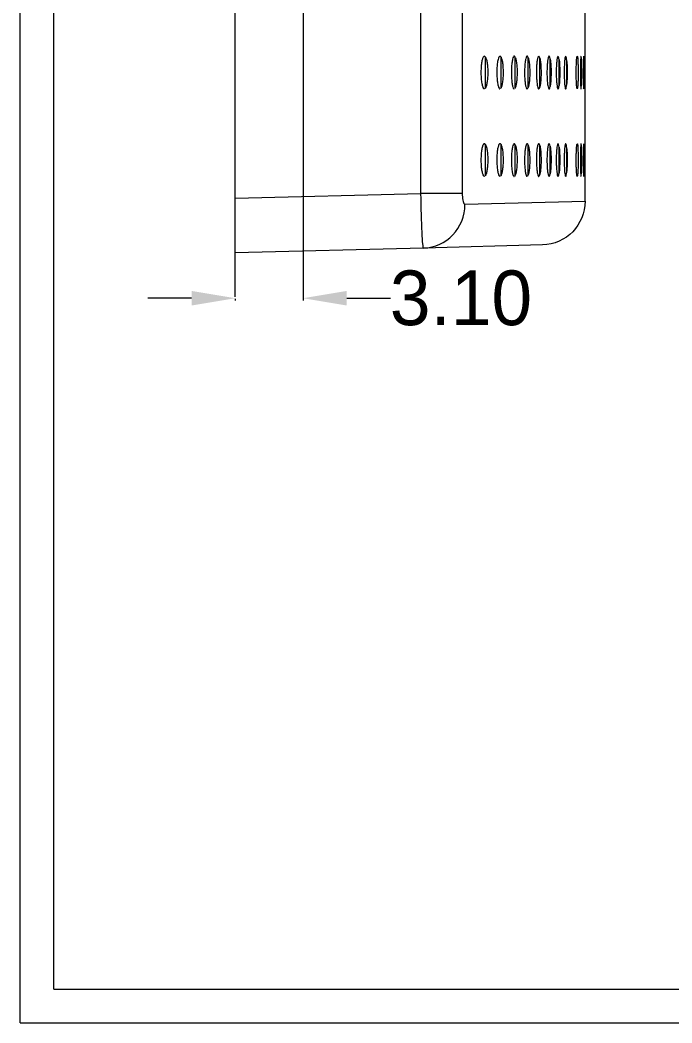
# Model space of a CAD drawing. Header units: millimetres. Extents: x -644 to 177, y 608 to 849.
# Drawn here: x -147.6 to -117.77, y 617.93 to 663.79 of the extents above; entities that cross this region are included whole.
import ezdxf
from ezdxf.lldxf.tags import DXFTag

# ---------------------------------------------------------------- set-up
doc = ezdxf.new("R2010")
doc.units = ezdxf.units.MM
doc.layers.get('0').update_dxf_attribs({"linetype": 'CONTINUOUS'})
doc.layers.get('Defpoints').update_dxf_attribs({"linetype": 'CONTINUOUS'})
doc.layers.add('10', color=7, linetype='CONTINUOUS', true_color=0xffffff)
doc.layers.add('30', color=7, linetype='CONTINUOUS', true_color=0xffffff)
tags = doc.linetypes.add('PHANTOM', pattern=[50.5, 18, -6.5, 6.5, -6.5, 6.5, -6.5]).pattern_tags.tags
tags[14:15] = [DXFTag(74, 4), DXFTag(75, 0), DXFTag(340, '0'), DXFTag(46, 0.0), DXFTag(50, 0.0), DXFTag(44, 0.0), DXFTag(45, 0.0)]
tags[12:13] = [DXFTag(74, 4), DXFTag(75, 0), DXFTag(340, '0'), DXFTag(46, 0.0), DXFTag(50, 0.0), DXFTag(44, 0.0), DXFTag(45, 0.0)]
tags[10:11] = [DXFTag(74, 4), DXFTag(75, 0), DXFTag(340, '0'), DXFTag(46, 0.0), DXFTag(50, 0.0), DXFTag(44, 0.0), DXFTag(45, 0.0)]
tags[8:9] = [DXFTag(74, 4), DXFTag(75, 0), DXFTag(340, '0'), DXFTag(46, 0.0), DXFTag(50, 0.0), DXFTag(44, 0.0), DXFTag(45, 0.0)]
tags[6:7] = [DXFTag(74, 4), DXFTag(75, 0), DXFTag(340, '0'), DXFTag(46, 0.0), DXFTag(50, 0.0), DXFTag(44, 0.0), DXFTag(45, 0.0)]
tags[4:5] = [DXFTag(74, 4), DXFTag(75, 0), DXFTag(340, '0'), DXFTag(46, 0.0), DXFTag(50, 0.0), DXFTag(44, 0.0), DXFTag(45, 0.0)]
doc.dimstyles.new('2', dxfattribs={"dimtxt": 2.5, "dimasz": 2, "dimexe": 0.1, "dimexo": 0.1, "dimgap": 0.1, "dimtad": 0, "dimzin": 0, "dimdsep": 46, "dimtxsty": 'Standard', "dimcen": 0, "dimclrd": 4, "dimclre": 4, "dimclrt": 3, "dimadec": 1, "dimazin": 0, "dimtfac": 1, "dimtofl": 0, "dimtmove": 0, "dimatfit": 3, "dimfxl": 0, "dimtolj": 1, "dimtzin": 0, "dimlwd": 9, "dimlwe": 9, "dimarcsym": 0})

# ---------------------------------------------------------------- blocks, each defined once
blk = doc.blocks.new('*D141')
at = {"color": 4, "lineweight": 9}
for p, q in [((-134.651, 666.788), (-134.651, 650.97)), ((-139.751, 651.07), (-141.751, 651.07)), ((-137.751, 651.038), (-137.751, 650.97)), ((-132.651, 651.07), (-130.651, 651.07))]:
    blk.add_line(p, q, dxfattribs=at)
for points in [[(-139.751, 651.404), (-139.751, 650.737), (-137.751, 651.07)], [(-132.651, 651.404), (-132.651, 650.737), (-134.651, 651.07)]]:
    blk.add_solid(points, dxfattribs=at)
at = {"layer": 'Defpoints', "color": 0, "lineweight": 9}
for p in [(-134.651, 666.888), (-137.751, 651.138), (-134.651, 651.07)]:
    blk.add_point(p, dxfattribs=at)
at = {"color": 3, "lineweight": 9, "insert": (-127.426, 651.07), "char_height": 2.5, "attachment_point": 5}
blk.add_mtext('\\A1;3.10', dxfattribs=at)

msp = doc.modelspace()

# ---------------------------------------------------------------- linework, layer by layer
at = {"color": 7, "linetype": 'Continuous', "lineweight": 9}
for p, q in [((-147.599, 617.933), (-147.599, 847.331)), ((-146.054, 619.478), (-146.054, 845.786)), ((-146.054, 619.478), (175.257, 619.478)), ((-147.599, 617.933), (176.802, 617.933))]:
    msp.add_line(p, q, dxfattribs=at)
at = {"lineweight": 9}
msp.add_line((-121.751, 655.513), (-121.751, 674.138), dxfattribs=at)
at = {"layer": '10', "color": 7, "linetype": 'Continuous', "lineweight": 9}
for p, q in [((-129.26, 655.859), (-129.26, 674.138)), ((-127.366, 674.138), (-127.366, 655.859)), ((-137.751, 655.637), (-137.751, 663.788)), ((-126.307, 660.678), (-126.307, 662.098)), ((-125.593, 660.685), (-125.593, 662.091)), ((-124.94, 660.695), (-124.94, 662.081)), ((-124.349, 660.708), (-124.349, 662.067)), ((-123.818, 660.727), (-123.818, 662.048)), ((-123.347, 660.755), (-123.347, 662.02)), ((-122.936, 660.8), (-122.936, 661.975)), ((-122.585, 660.882), (-122.585, 661.894)), ((-126.307, 656.678), (-126.307, 658.098)), ((-125.593, 656.685), (-125.593, 658.091)), ((-124.94, 656.695), (-124.94, 658.081)), ((-124.349, 656.708), (-124.349, 658.067)), ((-123.818, 656.727), (-123.818, 658.048)), ((-123.347, 656.755), (-123.347, 658.02)), ((-122.936, 656.8), (-122.936, 657.975)), ((-122.585, 656.882), (-122.585, 657.894)), ((-137.751, 655.637), (-129.26, 655.859)), ((-127.366, 655.859), (-129.26, 655.859)), ((-137.751, 653.138), (-137.751, 655.637)), ((-127.247, 655.363), (-121.751, 655.505)), ((-123.698, 653.506), (-129.142, 653.363)), ((-129.142, 653.363), (-137.751, 653.138))]:
    msp.add_line(p, q, dxfattribs=at)
at = {"layer": '10', "color": 7, "linetype": 'Continuous', "lineweight": 9, "extrusion": (0, 0, -1)}
msp.add_arc((123.751, 655.505), 2, 179.7739, 268.5, dxfattribs=at)
at = {"layer": '10', "color": 7, "linetype": 'Continuous', "lineweight": 9}
msp.add_ellipse((-129.194, 655.363), major_axis=(0.052, -1.999), ratio=0.973811, start_param=0, end_param=1.545302, dxfattribs=at)
for points, knots in [([(-124.94, 662.081), (-124.954, 662.112), (-124.968, 662.131), (-124.998, 662.139), (-125.013, 662.129), (-125.041, 662.082), (-125.055, 662.044), (-125.079, 661.947), (-125.089, 661.885), (-125.106, 661.748), (-125.113, 661.67), (-125.121, 661.509), (-125.123, 661.423), (-125.121, 661.256), (-125.117, 661.172), (-125.105, 661.018), (-125.097, 660.946), (-125.077, 660.822), (-125.065, 660.769), (-125.039, 660.689), (-125.025, 660.662), (-125.004, 660.643), (-124.998, 660.64), (-124.991, 660.64)], [0, 0, 0, 0, 0.09548, 0.09548, 0.191428, 0.191428, 0.287375, 0.287375, 0.383329, 0.383329, 0.479293, 0.479293, 0.575268, 0.575268, 0.671249, 0.671249, 0.767229, 0.767229, 0.863202, 0.863202, 0.959163, 0.959163, 1, 1, 1, 1]), ([(-124.349, 662.067), (-124.361, 662.102), (-124.374, 662.125), (-124.4, 662.141), (-124.414, 662.135), (-124.44, 662.095), (-124.452, 662.06), (-124.475, 661.969), (-124.485, 661.91), (-124.501, 661.778), (-124.508, 661.701), (-124.516, 661.542), (-124.518, 661.457), (-124.518, 661.29), (-124.515, 661.205), (-124.506, 661.048), (-124.499, 660.974), (-124.482, 660.845), (-124.471, 660.789), (-124.448, 660.703), (-124.435, 660.672), (-124.415, 660.645), (-124.407, 660.64), (-124.4, 660.64)], [0, 0, 0, 0, 0.094188, 0.094188, 0.188898, 0.188898, 0.283606, 0.283606, 0.37832, 0.37832, 0.473043, 0.473043, 0.567778, 0.567778, 0.66252, 0.66252, 0.757261, 0.757261, 0.851996, 0.851996, 0.94672, 0.94672, 1, 1, 1, 1]), ([(-123.818, 662.048), (-123.828, 662.088), (-123.84, 662.115), (-123.863, 662.14), (-123.875, 662.139), (-123.899, 662.108), (-123.91, 662.079), (-123.931, 661.995), (-123.941, 661.941), (-123.956, 661.814), (-123.963, 661.74), (-123.972, 661.584), (-123.974, 661.5), (-123.975, 661.333), (-123.974, 661.247), (-123.966, 661.087), (-123.961, 661.01), (-123.946, 660.875), (-123.938, 660.816), (-123.918, 660.722), (-123.906, 660.686), (-123.883, 660.643), (-123.871, 660.635), (-123.848, 660.648), (-123.836, 660.669), (-123.823, 660.711), (-123.82, 660.719), (-123.818, 660.727)], [0, 0, 0, 0, 0.081371, 0.081371, 0.163264, 0.163264, 0.245154, 0.245154, 0.327047, 0.327047, 0.408949, 0.408949, 0.49086, 0.49086, 0.572778, 0.572778, 0.654698, 0.654698, 0.736612, 0.736612, 0.818517, 0.818517, 0.900412, 0.900412, 0.982303, 0.982303, 1, 1, 1, 1]), ([(-123.347, 662.02), (-123.356, 662.065), (-123.366, 662.098), (-123.386, 662.136), (-123.397, 662.141), (-123.417, 662.123), (-123.428, 662.099), (-123.447, 662.027), (-123.456, 661.977), (-123.471, 661.859), (-123.478, 661.789), (-123.487, 661.638), (-123.49, 661.556), (-123.492, 661.389), (-123.492, 661.303), (-123.487, 661.14), (-123.483, 661.06), (-123.471, 660.918), (-123.464, 660.854), (-123.447, 660.75), (-123.438, 660.708), (-123.418, 660.653), (-123.407, 660.639), (-123.386, 660.64), (-123.376, 660.654), (-123.359, 660.701), (-123.353, 660.726), (-123.347, 660.755)], [0, 0, 0, 0, 0.078431, 0.078431, 0.157459, 0.157459, 0.236483, 0.236483, 0.31551, 0.31551, 0.394544, 0.394544, 0.473587, 0.473587, 0.552638, 0.552638, 0.631691, 0.631691, 0.71074, 0.71074, 0.789781, 0.789781, 0.868813, 0.868813, 0.947838, 0.947838, 1, 1, 1, 1]), ([(-122.585, 661.894), (-122.59, 661.955), (-122.596, 662.007), (-122.609, 662.086), (-122.616, 662.114), (-122.631, 662.14), (-122.639, 662.139), (-122.654, 662.109), (-122.662, 662.08), (-122.675, 661.997), (-122.682, 661.942), (-122.692, 661.816), (-122.696, 661.743), (-122.702, 661.587), (-122.704, 661.503), (-122.705, 661.335), (-122.704, 661.25), (-122.699, 661.09), (-122.695, 661.013), (-122.686, 660.878), (-122.68, 660.818), (-122.667, 660.723), (-122.66, 660.687), (-122.645, 660.643), (-122.637, 660.635), (-122.622, 660.648), (-122.614, 660.669), (-122.6, 660.736), (-122.594, 660.783), (-122.587, 660.853), (-122.586, 660.867), (-122.585, 660.882)], [0, 0, 0, 0, 0.069406, 0.069406, 0.139732, 0.139732, 0.210053, 0.210053, 0.28037, 0.28037, 0.350691, 0.350691, 0.421019, 0.421019, 0.491355, 0.491355, 0.561697, 0.561697, 0.632039, 0.632039, 0.702378, 0.702378, 0.772709, 0.772709, 0.843031, 0.843031, 0.913349, 0.913349, 0.983668, 0.983668, 1, 1, 1, 1]), ([(-121.759, 662.133), (-121.758, 662.143), (-121.757, 662.136), (-121.756, 662.094), (-121.756, 662.063), (-121.755, 661.978), (-121.754, 661.921), (-121.754, 661.786), (-121.753, 661.705), (-121.753, 661.536), (-121.753, 661.446), (-121.753, 661.282), (-121.753, 661.205), (-121.753, 661.061), (-121.754, 660.992), (-121.754, 660.863), (-121.755, 660.803), (-121.756, 660.707), (-121.756, 660.67), (-121.757, 660.635), (-121.758, 660.633), (-121.76, 660.661), (-121.76, 660.686), (-121.762, 660.759), (-121.762, 660.808), (-121.764, 660.93), (-121.764, 661.005), (-121.765, 661.167), (-121.765, 661.258), (-121.766, 661.427), (-121.765, 661.509), (-121.765, 661.656), (-121.765, 661.725), (-121.764, 661.857), (-121.763, 661.921), (-121.761, 662.031), (-121.761, 662.077), (-121.759, 662.118), (-121.759, 662.128), (-121.759, 662.133)], [0, 0, 0, 0, 0.055476, 0.055476, 0.103423, 0.103423, 0.157684, 0.157684, 0.216813, 0.216813, 0.273508, 0.273508, 0.32286, 0.32286, 0.37312, 0.37312, 0.429289, 0.429289, 0.48804, 0.48804, 0.542108, 0.542108, 0.590536, 0.590536, 0.642649, 0.642649, 0.700635, 0.700635, 0.758941, 0.758941, 0.810199, 0.810199, 0.858133, 0.858133, 0.912894, 0.912894, 0.972619, 0.972619, 1, 1, 1, 1]), ([(-126.307, 662.098), (-126.324, 662.124), (-126.341, 662.137), (-126.376, 662.135), (-126.394, 662.119), (-126.427, 662.061), (-126.442, 662.018), (-126.47, 661.911), (-126.482, 661.846), (-126.5, 661.703), (-126.506, 661.623), (-126.514, 661.459), (-126.514, 661.372), (-126.51, 661.206), (-126.504, 661.124), (-126.488, 660.975), (-126.477, 660.906), (-126.452, 660.79), (-126.437, 660.741), (-126.405, 660.672), (-126.388, 660.65), (-126.366, 660.641), (-126.362, 660.64), (-126.358, 660.64)], [0, 0, 0, 0, 0.097425, 0.097425, 0.195241, 0.195241, 0.293057, 0.293057, 0.39088, 0.39088, 0.488715, 0.488715, 0.58656, 0.58656, 0.68441, 0.68441, 0.782258, 0.782258, 0.880096, 0.880096, 0.977923, 0.977923, 1, 1, 1, 1]), ([(-126.307, 662.098), (-126.29, 662.071), (-126.274, 662.03), (-126.246, 661.925), (-126.234, 661.86), (-126.215, 661.717), (-126.208, 661.636), (-126.2, 661.473), (-126.199, 661.388), (-126.203, 661.224), (-126.208, 661.142), (-126.222, 660.994), (-126.233, 660.925), (-126.257, 660.806), (-126.271, 660.756), (-126.293, 660.703), (-126.3, 660.689), (-126.307, 660.678)], [0, 0, 0, 0, 0.137708, 0.137708, 0.275559, 0.275559, 0.41126, 0.41126, 0.544299, 0.544299, 0.676033, 0.676033, 0.808283, 0.808283, 0.942624, 0.942624, 1, 1, 1, 1]), ([(-125.593, 662.091), (-125.608, 662.119), (-125.624, 662.135), (-125.656, 662.137), (-125.672, 662.124), (-125.703, 662.071), (-125.718, 662.03), (-125.743, 661.928), (-125.755, 661.864), (-125.772, 661.723), (-125.779, 661.644), (-125.787, 661.481), (-125.788, 661.395), (-125.784, 661.229), (-125.78, 661.146), (-125.766, 660.994), (-125.757, 660.923), (-125.734, 660.804), (-125.72, 660.753), (-125.691, 660.679), (-125.675, 660.655), (-125.654, 660.642), (-125.649, 660.64), (-125.644, 660.64)], [0, 0, 0, 0, 0.096536, 0.096536, 0.193498, 0.193498, 0.29046, 0.29046, 0.387429, 0.387429, 0.484409, 0.484409, 0.581399, 0.581399, 0.678395, 0.678395, 0.775389, 0.775389, 0.872375, 0.872375, 0.969349, 0.969349, 1, 1, 1, 1]), ([(-125.593, 662.091), (-125.578, 662.061), (-125.563, 662.018), (-125.538, 661.91), (-125.527, 661.843), (-125.511, 661.698), (-125.505, 661.617), (-125.499, 661.452), (-125.498, 661.367), (-125.503, 661.203), (-125.507, 661.122), (-125.522, 660.975), (-125.531, 660.907), (-125.554, 660.792), (-125.568, 660.744), (-125.586, 660.7), (-125.589, 660.692), (-125.593, 660.685)], [0, 0, 0, 0, 0.140546, 0.140546, 0.281216, 0.281216, 0.42003, 0.42003, 0.55662, 0.55662, 0.692207, 0.692207, 0.82837, 0.82837, 0.966431, 0.966431, 1, 1, 1, 1]), ([(-124.94, 662.081), (-124.927, 662.049), (-124.914, 662.003), (-124.892, 661.89), (-124.882, 661.822), (-124.868, 661.674), (-124.863, 661.592), (-124.859, 661.427), (-124.859, 661.341), (-124.864, 661.178), (-124.869, 661.098), (-124.883, 660.953), (-124.892, 660.887), (-124.914, 660.774), (-124.927, 660.727), (-124.94, 660.695)], [0, 0, 0, 0, 0.144311, 0.144311, 0.288729, 0.288729, 0.431561, 0.431561, 0.572576, 0.572576, 0.712867, 0.712867, 0.853784, 0.853784, 1, 1, 1, 1]), ([(-124.349, 662.067), (-124.337, 662.032), (-124.326, 661.983), (-124.307, 661.865), (-124.299, 661.795), (-124.287, 661.644), (-124.283, 661.561), (-124.28, 661.395), (-124.281, 661.309), (-124.286, 661.147), (-124.291, 661.068), (-124.305, 660.927), (-124.314, 660.862), (-124.331, 660.769), (-124.34, 660.735), (-124.349, 660.708)], [0, 0, 0, 0, 0.149609, 0.149609, 0.299309, 0.299309, 0.447675, 0.447675, 0.594596, 0.594596, 0.741048, 0.741048, 0.88817, 0.88817, 1, 1, 1, 1]), ([(-123.818, 662.048), (-123.808, 662.009), (-123.798, 661.956), (-123.782, 661.832), (-123.776, 661.759), (-123.766, 661.604), (-123.764, 661.52), (-123.762, 661.353), (-123.763, 661.268), (-123.77, 661.108), (-123.775, 661.031), (-123.788, 660.894), (-123.796, 660.832), (-123.81, 660.763), (-123.814, 660.744), (-123.818, 660.727)], [0, 0, 0, 0, 0.157054, 0.157054, 0.314184, 0.314184, 0.470213, 0.470213, 0.625145, 0.625145, 0.779841, 0.779841, 0.935242, 0.935242, 1, 1, 1, 1]), ([(-123.347, 662.02), (-123.339, 661.975), (-123.331, 661.917), (-123.318, 661.785), (-123.313, 661.709), (-123.306, 661.551), (-123.305, 661.466), (-123.305, 661.298), (-123.307, 661.214), (-123.313, 661.057), (-123.319, 660.982), (-123.331, 660.854), (-123.339, 660.799), (-123.347, 660.755)], [0, 0, 0, 0, 0.168268, 0.168268, 0.336597, 0.336597, 0.504046, 0.504046, 0.670722, 0.670722, 0.837377, 0.837377, 1, 1, 1, 1]), ([(-122.936, 661.975), (-122.943, 662.027), (-122.951, 662.068), (-122.968, 662.122), (-122.977, 662.136), (-122.995, 662.136), (-123.005, 662.121), (-123.022, 662.065), (-123.03, 662.023), (-123.045, 661.918), (-123.051, 661.854), (-123.061, 661.711), (-123.064, 661.632), (-123.068, 661.468), (-123.069, 661.382), (-123.067, 661.216), (-123.064, 661.133), (-123.056, 660.983), (-123.05, 660.913), (-123.037, 660.795), (-123.029, 660.746), (-123.012, 660.675), (-123.003, 660.652), (-122.985, 660.635), (-122.976, 660.641), (-122.958, 660.68), (-122.95, 660.713), (-122.94, 660.772), (-122.938, 660.786), (-122.936, 660.8)], [0, 0, 0, 0, 0.074631, 0.074631, 0.149974, 0.149974, 0.225313, 0.225313, 0.300651, 0.300651, 0.375995, 0.375995, 0.451348, 0.451348, 0.526709, 0.526709, 0.602073, 0.602073, 0.677436, 0.677436, 0.752793, 0.752793, 0.82814, 0.82814, 0.90348, 0.90348, 0.978817, 0.978817, 1, 1, 1, 1]), ([(-122.936, 661.975), (-122.929, 661.923), (-122.923, 661.859), (-122.914, 661.717), (-122.91, 661.638), (-122.906, 661.474), (-122.906, 661.388), (-122.908, 661.222), (-122.91, 661.14), (-122.918, 660.989), (-122.923, 660.919), (-122.931, 660.839), (-122.934, 660.819), (-122.936, 660.8)], [0, 0, 0, 0, 0.187428, 0.187428, 0.374903, 0.374903, 0.561709, 0.561709, 0.74805, 0.74805, 0.934578, 0.934578, 1, 1, 1, 1]), ([(-122.585, 661.894), (-122.58, 661.832), (-122.575, 661.76), (-122.57, 661.606), (-122.568, 661.522), (-122.567, 661.355), (-122.568, 661.269), (-122.571, 661.108), (-122.575, 661.03), (-122.581, 660.933), (-122.583, 660.907), (-122.585, 660.882)], [0, 0, 0, 0, 0.227445, 0.227445, 0.454922, 0.454922, 0.681948, 0.681948, 0.908832, 0.908832, 1, 1, 1, 1]), ([(-122.153, 661.388), (-122.153, 661.304), (-122.152, 661.219), (-122.149, 661.061), (-122.146, 660.986), (-122.14, 660.855), (-122.136, 660.798), (-122.127, 660.709), (-122.123, 660.676), (-122.113, 660.639), (-122.108, 660.635), (-122.098, 660.654), (-122.093, 660.678), (-122.085, 660.752), (-122.081, 660.802), (-122.074, 660.921), (-122.072, 660.992), (-122.068, 661.143), (-122.066, 661.226), (-122.066, 661.392), (-122.066, 661.478), (-122.068, 661.641), (-122.07, 661.721), (-122.075, 661.862), (-122.078, 661.926), (-122.085, 662.029), (-122.09, 662.07), (-122.099, 662.123), (-122.104, 662.137), (-122.113, 662.135), (-122.118, 662.12), (-122.128, 662.063), (-122.132, 662.02), (-122.14, 661.914), (-122.144, 661.849), (-122.149, 661.706), (-122.151, 661.626), (-122.153, 661.493), (-122.153, 661.44), (-122.153, 661.388)], [0, 0, 0, 0, 0.053712, 0.053712, 0.107425, 0.107425, 0.161135, 0.161135, 0.214838, 0.214838, 0.268536, 0.268536, 0.322231, 0.322231, 0.375926, 0.375926, 0.429627, 0.429627, 0.483335, 0.483335, 0.537047, 0.537047, 0.590761, 0.590761, 0.644472, 0.644472, 0.698178, 0.698178, 0.751877, 0.751877, 0.805572, 0.805572, 0.859267, 0.859267, 0.912967, 0.912967, 0.966672, 0.966672, 1, 1, 1, 1]), ([(-121.933, 662.136), (-121.933, 662.136), (-121.933, 662.136), (-121.937, 662.135), (-121.94, 662.12), (-121.947, 662.063), (-121.95, 662.02), (-121.956, 661.914), (-121.959, 661.849), (-121.962, 661.706), (-121.964, 661.626), (-121.965, 661.493), (-121.965, 661.44), (-121.965, 661.388)], [0, 0, 0, 0, 0.006694, 0.006694, 0.22165, 0.22165, 0.436607, 0.436607, 0.65158, 0.65158, 0.866579, 0.866579, 1, 1, 1, 1]), ([(-121.929, 660.645), (-121.929, 660.645), (-121.929, 660.645), (-121.926, 660.654), (-121.923, 660.678), (-121.917, 660.752), (-121.914, 660.802), (-121.909, 660.921), (-121.907, 660.992), (-121.904, 661.143), (-121.904, 661.226), (-121.903, 661.392), (-121.903, 661.478), (-121.905, 661.641), (-121.906, 661.721), (-121.909, 661.862), (-121.912, 661.926), (-121.917, 662.029), (-121.92, 662.069), (-121.923, 662.096)], [0, 0, 0, 0, 0.000156, 0.000156, 0.125172, 0.125172, 0.250192, 0.250192, 0.375224, 0.375224, 0.50027, 0.50027, 0.625328, 0.625328, 0.75039, 0.75039, 0.875445, 0.875445, 1, 1, 1, 1]), ([(-121.816, 662.136), (-121.816, 662.136), (-121.816, 662.136), (-121.819, 662.135), (-121.821, 662.12), (-121.825, 662.063), (-121.827, 662.02), (-121.83, 661.914), (-121.832, 661.849), (-121.834, 661.706), (-121.835, 661.626), (-121.836, 661.493), (-121.836, 661.44), (-121.836, 661.388)], [0, 0, 0, 0, 0.007384, 0.007384, 0.222191, 0.222191, 0.436999, 0.436999, 0.651822, 0.651822, 0.866671, 0.866671, 1, 1, 1, 1]), ([(-121.814, 660.645), (-121.814, 660.645), (-121.814, 660.645), (-121.812, 660.654), (-121.81, 660.678), (-121.807, 660.752), (-121.805, 660.802), (-121.802, 660.921), (-121.801, 660.992), (-121.8, 661.143), (-121.799, 661.226), (-121.799, 661.392), (-121.799, 661.478), (-121.8, 661.641), (-121.8, 661.721), (-121.802, 661.862), (-121.804, 661.926), (-121.807, 662.029), (-121.808, 662.069), (-121.81, 662.096)], [0, 0, 0, 0, 0.000154, 0.000154, 0.125171, 0.125171, 0.250191, 0.250191, 0.375223, 0.375223, 0.500269, 0.500269, 0.625327, 0.625327, 0.750389, 0.750389, 0.875445, 0.875445, 1, 1, 1, 1]), ([(-121.965, 661.388), (-121.965, 661.304), (-121.965, 661.219), (-121.962, 661.061), (-121.96, 660.986), (-121.956, 660.855), (-121.953, 660.798), (-121.947, 660.709), (-121.943, 660.676), (-121.938, 660.646), (-121.935, 660.64), (-121.933, 660.64)], [0, 0, 0, 0, 0.215346, 0.215346, 0.430693, 0.430693, 0.646028, 0.646028, 0.861339, 0.861339, 1, 1, 1, 1]), ([(-121.836, 661.388), (-121.836, 661.304), (-121.836, 661.219), (-121.834, 661.061), (-121.833, 660.986), (-121.83, 660.855), (-121.828, 660.798), (-121.825, 660.709), (-121.823, 660.676), (-121.819, 660.646), (-121.818, 660.64), (-121.816, 660.64)], [0, 0, 0, 0, 0.215202, 0.215202, 0.430405, 0.430405, 0.645596, 0.645596, 0.860763, 0.860763, 1, 1, 1, 1]), ([(-126.318, 660.662), (-126.318, 660.662), (-126.318, 660.662), (-126.314, 660.667), (-126.311, 660.672), (-126.307, 660.678)], [0, 0, 0, 0, 0.014095, 0.014095, 1, 1, 1, 1]), ([(-125.612, 660.657), (-125.611, 660.657), (-125.611, 660.657), (-125.605, 660.664), (-125.599, 660.674), (-125.593, 660.685)], [0, 0, 0, 0, 0.011965, 0.011965, 1, 1, 1, 1]), ([(-124.966, 660.651), (-124.966, 660.652), (-124.966, 660.652), (-124.957, 660.661), (-124.949, 660.675), (-124.94, 660.695)], [0, 0, 0, 0, 0.008509, 0.008509, 1, 1, 1, 1]), ([(-124.383, 660.646), (-124.382, 660.646), (-124.382, 660.646), (-124.371, 660.656), (-124.36, 660.677), (-124.349, 660.708)], [0, 0, 0, 0, 0.003092, 0.003092, 1, 1, 1, 1]), ([(-126.307, 658.098), (-126.324, 658.124), (-126.341, 658.137), (-126.376, 658.135), (-126.394, 658.119), (-126.427, 658.061), (-126.442, 658.018), (-126.47, 657.911), (-126.482, 657.846), (-126.5, 657.703), (-126.506, 657.623), (-126.514, 657.459), (-126.514, 657.372), (-126.51, 657.206), (-126.504, 657.124), (-126.488, 656.975), (-126.477, 656.906), (-126.452, 656.79), (-126.437, 656.741), (-126.405, 656.672), (-126.388, 656.65), (-126.366, 656.641), (-126.362, 656.64), (-126.358, 656.64)], [0, 0, 0, 0, 0.097425, 0.097425, 0.195241, 0.195241, 0.293057, 0.293057, 0.39088, 0.39088, 0.488715, 0.488715, 0.58656, 0.58656, 0.68441, 0.68441, 0.782258, 0.782258, 0.880096, 0.880096, 0.977923, 0.977923, 1, 1, 1, 1]), ([(-126.307, 658.098), (-126.29, 658.071), (-126.274, 658.03), (-126.246, 657.925), (-126.234, 657.86), (-126.215, 657.717), (-126.208, 657.636), (-126.2, 657.473), (-126.199, 657.388), (-126.203, 657.224), (-126.208, 657.142), (-126.222, 656.994), (-126.233, 656.925), (-126.257, 656.806), (-126.271, 656.756), (-126.293, 656.703), (-126.3, 656.689), (-126.307, 656.678)], [0, 0, 0, 0, 0.137708, 0.137708, 0.275559, 0.275559, 0.41126, 0.41126, 0.544299, 0.544299, 0.676033, 0.676033, 0.808283, 0.808283, 0.942624, 0.942624, 1, 1, 1, 1]), ([(-125.593, 658.091), (-125.608, 658.119), (-125.624, 658.135), (-125.656, 658.137), (-125.672, 658.124), (-125.703, 658.071), (-125.718, 658.03), (-125.743, 657.928), (-125.755, 657.864), (-125.772, 657.723), (-125.779, 657.644), (-125.787, 657.481), (-125.788, 657.395), (-125.784, 657.229), (-125.78, 657.146), (-125.766, 656.994), (-125.757, 656.923), (-125.734, 656.804), (-125.72, 656.753), (-125.691, 656.679), (-125.675, 656.655), (-125.654, 656.642), (-125.649, 656.64), (-125.644, 656.64)], [0, 0, 0, 0, 0.096536, 0.096536, 0.193498, 0.193498, 0.29046, 0.29046, 0.387429, 0.387429, 0.484409, 0.484409, 0.581399, 0.581399, 0.678395, 0.678395, 0.775389, 0.775389, 0.872375, 0.872375, 0.969349, 0.969349, 1, 1, 1, 1]), ([(-125.593, 658.091), (-125.578, 658.061), (-125.563, 658.018), (-125.538, 657.91), (-125.527, 657.843), (-125.511, 657.698), (-125.505, 657.617), (-125.499, 657.452), (-125.498, 657.367), (-125.503, 657.203), (-125.507, 657.122), (-125.522, 656.975), (-125.531, 656.907), (-125.554, 656.792), (-125.568, 656.744), (-125.586, 656.7), (-125.589, 656.692), (-125.593, 656.685)], [0, 0, 0, 0, 0.140546, 0.140546, 0.281216, 0.281216, 0.42003, 0.42003, 0.55662, 0.55662, 0.692207, 0.692207, 0.82837, 0.82837, 0.966431, 0.966431, 1, 1, 1, 1]), ([(-124.94, 658.081), (-124.954, 658.112), (-124.968, 658.131), (-124.998, 658.139), (-125.013, 658.129), (-125.041, 658.082), (-125.055, 658.044), (-125.079, 657.947), (-125.089, 657.885), (-125.106, 657.748), (-125.113, 657.67), (-125.121, 657.509), (-125.123, 657.423), (-125.121, 657.256), (-125.117, 657.172), (-125.105, 657.018), (-125.097, 656.946), (-125.077, 656.822), (-125.065, 656.769), (-125.039, 656.689), (-125.025, 656.662), (-125.004, 656.643), (-124.998, 656.64), (-124.991, 656.64)], [0, 0, 0, 0, 0.09548, 0.09548, 0.191428, 0.191428, 0.287375, 0.287375, 0.383329, 0.383329, 0.479293, 0.479293, 0.575268, 0.575268, 0.671249, 0.671249, 0.767229, 0.767229, 0.863202, 0.863202, 0.959163, 0.959163, 1, 1, 1, 1]), ([(-124.94, 658.081), (-124.927, 658.049), (-124.914, 658.003), (-124.892, 657.89), (-124.882, 657.822), (-124.868, 657.674), (-124.863, 657.592), (-124.859, 657.427), (-124.859, 657.341), (-124.864, 657.178), (-124.869, 657.098), (-124.883, 656.953), (-124.892, 656.887), (-124.914, 656.774), (-124.927, 656.727), (-124.94, 656.695)], [0, 0, 0, 0, 0.144311, 0.144311, 0.288729, 0.288729, 0.431561, 0.431561, 0.572576, 0.572576, 0.712867, 0.712867, 0.853784, 0.853784, 1, 1, 1, 1]), ([(-124.349, 658.067), (-124.361, 658.102), (-124.374, 658.125), (-124.4, 658.141), (-124.414, 658.135), (-124.44, 658.095), (-124.452, 658.06), (-124.475, 657.969), (-124.485, 657.91), (-124.501, 657.778), (-124.508, 657.701), (-124.516, 657.542), (-124.518, 657.457), (-124.518, 657.29), (-124.515, 657.205), (-124.506, 657.048), (-124.499, 656.974), (-124.482, 656.845), (-124.471, 656.789), (-124.448, 656.703), (-124.435, 656.672), (-124.415, 656.645), (-124.407, 656.64), (-124.4, 656.64)], [0, 0, 0, 0, 0.094188, 0.094188, 0.188898, 0.188898, 0.283606, 0.283606, 0.37832, 0.37832, 0.473043, 0.473043, 0.567778, 0.567778, 0.66252, 0.66252, 0.757261, 0.757261, 0.851996, 0.851996, 0.94672, 0.94672, 1, 1, 1, 1]), ([(-124.349, 658.067), (-124.337, 658.032), (-124.326, 657.983), (-124.307, 657.865), (-124.299, 657.795), (-124.287, 657.644), (-124.283, 657.561), (-124.28, 657.395), (-124.281, 657.309), (-124.286, 657.147), (-124.291, 657.068), (-124.305, 656.927), (-124.314, 656.862), (-124.331, 656.769), (-124.34, 656.735), (-124.349, 656.708)], [0, 0, 0, 0, 0.149609, 0.149609, 0.299309, 0.299309, 0.447675, 0.447675, 0.594596, 0.594596, 0.741048, 0.741048, 0.88817, 0.88817, 1, 1, 1, 1]), ([(-123.818, 658.048), (-123.828, 658.088), (-123.84, 658.115), (-123.863, 658.14), (-123.875, 658.139), (-123.899, 658.108), (-123.91, 658.079), (-123.931, 657.995), (-123.941, 657.941), (-123.956, 657.814), (-123.963, 657.74), (-123.972, 657.584), (-123.974, 657.5), (-123.975, 657.333), (-123.974, 657.247), (-123.966, 657.087), (-123.961, 657.01), (-123.946, 656.875), (-123.938, 656.816), (-123.918, 656.722), (-123.906, 656.686), (-123.883, 656.643), (-123.871, 656.635), (-123.848, 656.648), (-123.836, 656.669), (-123.823, 656.711), (-123.82, 656.719), (-123.818, 656.727)], [0, 0, 0, 0, 0.081371, 0.081371, 0.163264, 0.163264, 0.245154, 0.245154, 0.327047, 0.327047, 0.408949, 0.408949, 0.49086, 0.49086, 0.572778, 0.572778, 0.654698, 0.654698, 0.736612, 0.736612, 0.818517, 0.818517, 0.900412, 0.900412, 0.982303, 0.982303, 1, 1, 1, 1]), ([(-123.818, 658.048), (-123.808, 658.009), (-123.798, 657.956), (-123.782, 657.832), (-123.776, 657.759), (-123.766, 657.604), (-123.764, 657.52), (-123.762, 657.353), (-123.763, 657.268), (-123.77, 657.108), (-123.775, 657.031), (-123.788, 656.894), (-123.796, 656.832), (-123.81, 656.763), (-123.814, 656.744), (-123.818, 656.727)], [0, 0, 0, 0, 0.157054, 0.157054, 0.314184, 0.314184, 0.470213, 0.470213, 0.625145, 0.625145, 0.779841, 0.779841, 0.935242, 0.935242, 1, 1, 1, 1]), ([(-123.347, 658.02), (-123.356, 658.065), (-123.366, 658.098), (-123.386, 658.136), (-123.397, 658.141), (-123.417, 658.123), (-123.428, 658.099), (-123.447, 658.027), (-123.456, 657.977), (-123.471, 657.859), (-123.478, 657.789), (-123.487, 657.638), (-123.49, 657.556), (-123.492, 657.389), (-123.492, 657.303), (-123.487, 657.14), (-123.483, 657.06), (-123.471, 656.918), (-123.464, 656.854), (-123.447, 656.75), (-123.438, 656.708), (-123.418, 656.653), (-123.407, 656.639), (-123.386, 656.64), (-123.376, 656.654), (-123.359, 656.701), (-123.353, 656.726), (-123.347, 656.755)], [0, 0, 0, 0, 0.078431, 0.078431, 0.157459, 0.157459, 0.236483, 0.236483, 0.31551, 0.31551, 0.394544, 0.394544, 0.473587, 0.473587, 0.552638, 0.552638, 0.631691, 0.631691, 0.71074, 0.71074, 0.789781, 0.789781, 0.868813, 0.868813, 0.947838, 0.947838, 1, 1, 1, 1]), ([(-123.347, 658.02), (-123.339, 657.975), (-123.331, 657.917), (-123.318, 657.785), (-123.313, 657.709), (-123.306, 657.551), (-123.305, 657.466), (-123.305, 657.298), (-123.307, 657.214), (-123.313, 657.057), (-123.319, 656.982), (-123.331, 656.854), (-123.339, 656.799), (-123.347, 656.755)], [0, 0, 0, 0, 0.168268, 0.168268, 0.336597, 0.336597, 0.504046, 0.504046, 0.670722, 0.670722, 0.837377, 0.837377, 1, 1, 1, 1]), ([(-122.936, 657.975), (-122.943, 658.027), (-122.951, 658.068), (-122.968, 658.122), (-122.977, 658.136), (-122.995, 658.136), (-123.005, 658.121), (-123.022, 658.065), (-123.03, 658.023), (-123.045, 657.918), (-123.051, 657.854), (-123.061, 657.711), (-123.064, 657.632), (-123.068, 657.468), (-123.069, 657.382), (-123.067, 657.216), (-123.064, 657.133), (-123.056, 656.983), (-123.05, 656.913), (-123.037, 656.795), (-123.029, 656.746), (-123.012, 656.675), (-123.003, 656.652), (-122.985, 656.635), (-122.976, 656.641), (-122.958, 656.68), (-122.95, 656.713), (-122.94, 656.772), (-122.938, 656.786), (-122.936, 656.8)], [0, 0, 0, 0, 0.074631, 0.074631, 0.149974, 0.149974, 0.225313, 0.225313, 0.300651, 0.300651, 0.375995, 0.375995, 0.451348, 0.451348, 0.526709, 0.526709, 0.602073, 0.602073, 0.677436, 0.677436, 0.752793, 0.752793, 0.82814, 0.82814, 0.90348, 0.90348, 0.978817, 0.978817, 1, 1, 1, 1]), ([(-122.585, 657.894), (-122.59, 657.955), (-122.596, 658.007), (-122.609, 658.086), (-122.616, 658.114), (-122.631, 658.14), (-122.639, 658.139), (-122.654, 658.109), (-122.662, 658.08), (-122.675, 657.997), (-122.682, 657.942), (-122.692, 657.816), (-122.696, 657.743), (-122.702, 657.587), (-122.704, 657.503), (-122.705, 657.335), (-122.704, 657.25), (-122.699, 657.09), (-122.695, 657.013), (-122.686, 656.878), (-122.68, 656.818), (-122.667, 656.723), (-122.66, 656.687), (-122.645, 656.643), (-122.637, 656.635), (-122.622, 656.648), (-122.614, 656.669), (-122.6, 656.736), (-122.594, 656.783), (-122.587, 656.853), (-122.586, 656.867), (-122.585, 656.882)], [0, 0, 0, 0, 0.069406, 0.069406, 0.139732, 0.139732, 0.210053, 0.210053, 0.28037, 0.28037, 0.350691, 0.350691, 0.421019, 0.421019, 0.491355, 0.491355, 0.561697, 0.561697, 0.632039, 0.632039, 0.702378, 0.702378, 0.772709, 0.772709, 0.843031, 0.843031, 0.913349, 0.913349, 0.983668, 0.983668, 1, 1, 1, 1]), ([(-122.153, 657.388), (-122.153, 657.304), (-122.152, 657.219), (-122.149, 657.061), (-122.146, 656.986), (-122.14, 656.855), (-122.136, 656.798), (-122.127, 656.709), (-122.123, 656.676), (-122.113, 656.639), (-122.108, 656.635), (-122.098, 656.654), (-122.093, 656.678), (-122.085, 656.752), (-122.081, 656.802), (-122.074, 656.921), (-122.072, 656.992), (-122.068, 657.143), (-122.066, 657.226), (-122.066, 657.392), (-122.066, 657.478), (-122.068, 657.641), (-122.07, 657.721), (-122.075, 657.862), (-122.078, 657.926), (-122.085, 658.029), (-122.09, 658.07), (-122.099, 658.123), (-122.104, 658.137), (-122.113, 658.135), (-122.118, 658.12), (-122.128, 658.063), (-122.132, 658.02), (-122.14, 657.914), (-122.144, 657.849), (-122.149, 657.706), (-122.151, 657.626), (-122.153, 657.493), (-122.153, 657.44), (-122.153, 657.388)], [0, 0, 0, 0, 0.053712, 0.053712, 0.107425, 0.107425, 0.161135, 0.161135, 0.214838, 0.214838, 0.268536, 0.268536, 0.322231, 0.322231, 0.375926, 0.375926, 0.429627, 0.429627, 0.483335, 0.483335, 0.537047, 0.537047, 0.590761, 0.590761, 0.644472, 0.644472, 0.698178, 0.698178, 0.751877, 0.751877, 0.805572, 0.805572, 0.859267, 0.859267, 0.912967, 0.912967, 0.966672, 0.966672, 1, 1, 1, 1]), ([(-121.933, 658.136), (-121.933, 658.136), (-121.933, 658.136), (-121.937, 658.135), (-121.94, 658.12), (-121.947, 658.063), (-121.95, 658.02), (-121.956, 657.914), (-121.959, 657.849), (-121.962, 657.706), (-121.964, 657.626), (-121.965, 657.493), (-121.965, 657.44), (-121.965, 657.388)], [0, 0, 0, 0, 0.006694, 0.006694, 0.22165, 0.22165, 0.436607, 0.436607, 0.65158, 0.65158, 0.866579, 0.866579, 1, 1, 1, 1]), ([(-121.929, 656.645), (-121.929, 656.645), (-121.929, 656.645), (-121.926, 656.654), (-121.923, 656.678), (-121.917, 656.752), (-121.914, 656.802), (-121.909, 656.921), (-121.907, 656.992), (-121.904, 657.143), (-121.904, 657.226), (-121.903, 657.392), (-121.903, 657.478), (-121.905, 657.641), (-121.906, 657.721), (-121.909, 657.862), (-121.912, 657.926), (-121.917, 658.029), (-121.92, 658.069), (-121.923, 658.096)], [0, 0, 0, 0, 0.000156, 0.000156, 0.125172, 0.125172, 0.250192, 0.250192, 0.375224, 0.375224, 0.50027, 0.50027, 0.625328, 0.625328, 0.75039, 0.75039, 0.875445, 0.875445, 1, 1, 1, 1]), ([(-121.816, 658.136), (-121.816, 658.136), (-121.816, 658.136), (-121.819, 658.135), (-121.821, 658.12), (-121.825, 658.063), (-121.827, 658.02), (-121.83, 657.914), (-121.832, 657.849), (-121.834, 657.706), (-121.835, 657.626), (-121.836, 657.493), (-121.836, 657.44), (-121.836, 657.388)], [0, 0, 0, 0, 0.007384, 0.007384, 0.222191, 0.222191, 0.436999, 0.436999, 0.651822, 0.651822, 0.866671, 0.866671, 1, 1, 1, 1]), ([(-121.814, 656.645), (-121.814, 656.645), (-121.814, 656.645), (-121.812, 656.654), (-121.81, 656.678), (-121.807, 656.752), (-121.805, 656.802), (-121.802, 656.921), (-121.801, 656.992), (-121.8, 657.143), (-121.799, 657.226), (-121.799, 657.392), (-121.799, 657.478), (-121.8, 657.641), (-121.8, 657.721), (-121.802, 657.862), (-121.804, 657.926), (-121.807, 658.029), (-121.808, 658.069), (-121.81, 658.096)], [0, 0, 0, 0, 0.000154, 0.000154, 0.125171, 0.125171, 0.250191, 0.250191, 0.375223, 0.375223, 0.500269, 0.500269, 0.625327, 0.625327, 0.750389, 0.750389, 0.875445, 0.875445, 1, 1, 1, 1]), ([(-121.758, 658.136), (-121.758, 658.136), (-121.758, 658.136), (-121.759, 658.135), (-121.759, 658.12), (-121.761, 658.063), (-121.762, 658.02), (-121.763, 657.914), (-121.764, 657.849), (-121.765, 657.706), (-121.765, 657.626), (-121.765, 657.493), (-121.766, 657.44), (-121.766, 657.388)], [0, 0, 0, 0, 0.008106, 0.008106, 0.222757, 0.222757, 0.437408, 0.437408, 0.652076, 0.652076, 0.866768, 0.866768, 1, 1, 1, 1]), ([(-121.757, 656.645), (-121.757, 656.645), (-121.757, 656.645), (-121.757, 656.654), (-121.756, 656.678), (-121.755, 656.752), (-121.755, 656.802), (-121.754, 656.921), (-121.754, 656.992), (-121.753, 657.143), (-121.753, 657.226), (-121.753, 657.392), (-121.753, 657.478), (-121.753, 657.641), (-121.753, 657.721), (-121.754, 657.862), (-121.754, 657.926), (-121.755, 658.029), (-121.756, 658.069), (-121.756, 658.096)], [0, 0, 0, 0, 0.000156, 0.000156, 0.125173, 0.125173, 0.250192, 0.250192, 0.375224, 0.375224, 0.50027, 0.50027, 0.625328, 0.625328, 0.75039, 0.75039, 0.875445, 0.875445, 1, 1, 1, 1]), ([(-122.936, 657.975), (-122.929, 657.923), (-122.923, 657.859), (-122.914, 657.717), (-122.91, 657.638), (-122.906, 657.474), (-122.906, 657.388), (-122.908, 657.222), (-122.91, 657.14), (-122.918, 656.989), (-122.923, 656.919), (-122.931, 656.839), (-122.934, 656.819), (-122.936, 656.8)], [0, 0, 0, 0, 0.187428, 0.187428, 0.374903, 0.374903, 0.561709, 0.561709, 0.74805, 0.74805, 0.934578, 0.934578, 1, 1, 1, 1]), ([(-122.585, 657.894), (-122.58, 657.832), (-122.575, 657.76), (-122.57, 657.606), (-122.568, 657.522), (-122.567, 657.355), (-122.568, 657.269), (-122.571, 657.108), (-122.575, 657.03), (-122.581, 656.933), (-122.583, 656.907), (-122.585, 656.882)], [0, 0, 0, 0, 0.227445, 0.227445, 0.454922, 0.454922, 0.681948, 0.681948, 0.908832, 0.908832, 1, 1, 1, 1]), ([(-121.965, 657.388), (-121.965, 657.304), (-121.965, 657.219), (-121.962, 657.061), (-121.96, 656.986), (-121.956, 656.855), (-121.953, 656.798), (-121.947, 656.709), (-121.943, 656.676), (-121.938, 656.646), (-121.935, 656.64), (-121.933, 656.64)], [0, 0, 0, 0, 0.215346, 0.215346, 0.430693, 0.430693, 0.646028, 0.646028, 0.861339, 0.861339, 1, 1, 1, 1]), ([(-121.836, 657.388), (-121.836, 657.304), (-121.836, 657.219), (-121.834, 657.061), (-121.833, 656.986), (-121.83, 656.855), (-121.828, 656.798), (-121.825, 656.709), (-121.823, 656.676), (-121.819, 656.646), (-121.818, 656.64), (-121.816, 656.64)], [0, 0, 0, 0, 0.215202, 0.215202, 0.430405, 0.430405, 0.645596, 0.645596, 0.860763, 0.860763, 1, 1, 1, 1]), ([(-121.766, 657.388), (-121.766, 657.304), (-121.765, 657.219), (-121.765, 657.061), (-121.764, 656.986), (-121.763, 656.855), (-121.762, 656.798), (-121.761, 656.709), (-121.76, 656.676), (-121.759, 656.646), (-121.758, 656.64), (-121.758, 656.64)], [0, 0, 0, 0, 0.215042, 0.215042, 0.430086, 0.430086, 0.645118, 0.645118, 0.860125, 0.860125, 1, 1, 1, 1]), ([(-126.318, 656.662), (-126.318, 656.662), (-126.318, 656.662), (-126.314, 656.667), (-126.311, 656.672), (-126.307, 656.678)], [0, 0, 0, 0, 0.014095, 0.014095, 1, 1, 1, 1]), ([(-125.612, 656.657), (-125.611, 656.657), (-125.611, 656.657), (-125.605, 656.664), (-125.599, 656.674), (-125.593, 656.685)], [0, 0, 0, 0, 0.011965, 0.011965, 1, 1, 1, 1]), ([(-124.966, 656.651), (-124.966, 656.652), (-124.966, 656.652), (-124.957, 656.661), (-124.949, 656.675), (-124.94, 656.695)], [0, 0, 0, 0, 0.008509, 0.008509, 1, 1, 1, 1]), ([(-124.383, 656.646), (-124.382, 656.646), (-124.382, 656.646), (-124.371, 656.656), (-124.36, 656.677), (-124.349, 656.708)], [0, 0, 0, 0, 0.003092, 0.003092, 1, 1, 1, 1]), ([(-129.142, 653.363), (-129.159, 653.363), (-129.182, 653.633), (-129.226, 654.553), (-129.246, 655.199), (-129.26, 655.859)], [0, 0, 0, 0, 0.5, 0.5, 1, 1, 1, 1]), ([(-127.366, 655.859), (-127.366, 655.805), (-127.364, 655.75), (-127.355, 655.647), (-127.349, 655.598), (-127.333, 655.513), (-127.324, 655.475), (-127.302, 655.415), (-127.29, 655.392), (-127.267, 655.368), (-127.257, 655.362), (-127.247, 655.363)], [0, 0, 0, 0, 0.204857, 0.204857, 0.409978, 0.409978, 0.61785, 0.61785, 0.832458, 0.832458, 1, 1, 1, 1])]:
    msp.add_open_spline(points, degree=3, knots=knots, dxfattribs=at)
at = {"layer": '30', "color": 1, "linetype": 'PHANTOM', "lineweight": 9, "ltscale": 0.3}
msp.add_line((-137.751, 651.138), (-137.751, 815.138), dxfattribs=at)

# ---------------------------------------------------------------- dimensions: what is measured, and where the dimension line sits
at = {"lineweight": 9}
dim = msp.add_linear_dim(base=(-134.651, 651.07), p1=(-137.751, 651.138), p2=(-134.651, 666.888), angle=180, dimstyle='2', dxfattribs=at)
dim.commit()
dim.dimension.update_dxf_attribs({"geometry": '*D141', "text_midpoint": (-127.426, 651.07)})

doc.saveas('drawing.dxf')
